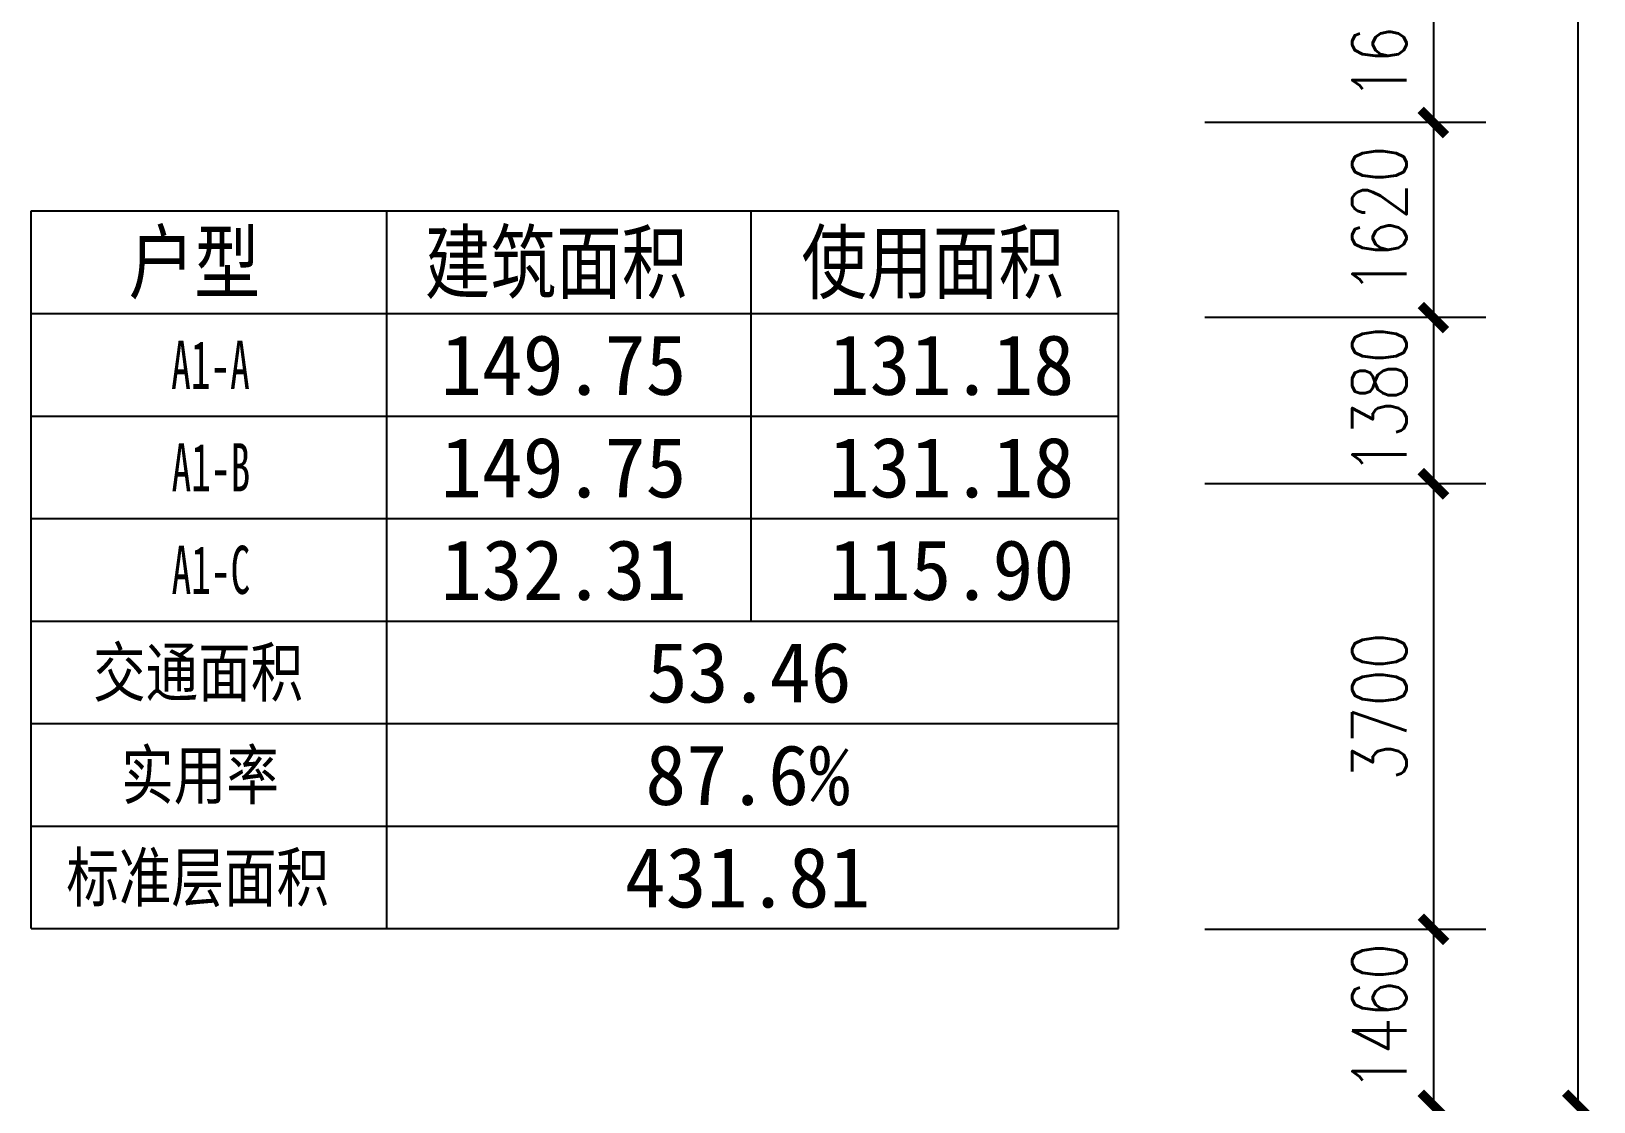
# Model space of a CAD drawing. Header units: millimetres. Extents: x 700 to 40890, y 496 to 41608.
# Drawn here: x 27441 to 40422, y 15697 to 24587 of the extents above; entities that cross this region are included whole.
import ezdxf

# ---------------------------------------------------------------- set-up
doc = ezdxf.new("R2010")
doc.units = ezdxf.units.MM
doc.layers.add('AXIS', color=3, linetype='Continuous')
doc.layers.add('PUB_TEXT', color=7, linetype='Continuous')
doc.styles.add('-黑体', font='simhei.ttf')
doc.styles.add('DIM_FONT', font='SIMPLEX.shx', dxfattribs={"width": 0.8})
doc.dimstyles.new('AXIS150', dxfattribs={"dimscale": 1.5, "dimtxt": 300, "dimasz": 1, "dimexe": 250, "dimexo": 300, "dimgap": 150, "dimtad": 1, "dimdec": 0, "dimzin": 0, "dimdsep": 46, "dimtxsty": 'DIM_FONT', "dimblk": '_DIMX', "dimcen": 0, "dimse1": 1, "dimse2": 1, "dimclrt": 7, "dimadec": 0, "dimazin": 0, "dimtfac": 1, "dimtdec": 0, "dimtix": 1, "dimtmove": 2, "dimatfit": 3, "dimldrblk": '_DIMX', "dimfxl": 1, "dimtolj": 1, "dimtzin": 0, "dimarcsym": 0})

# ---------------------------------------------------------------- blocks, each defined once
blk = doc.blocks.new('_DIMX')
at = {"const_width": 50}
blk.add_lwpolyline([(-70, -70), (70, 70)], dxfattribs=at)
blk = doc.blocks.new('*D94')
at = {"layer": 'AXIS', "color": 0, "lineweight": -2, "transparency": 16777216}
for p, q in [((39090, 25430), (39090, 25432)), ((39090, 25429), (39090, 23829)), ((39090, 23827), (39090, 23826))]:
    blk.add_line(p, q, dxfattribs=at)
at = {"layer": 'DEFPOINTS', "color": 0, "transparency": 16777216}
for p in [(37191, 25429), (37191, 23829), (39090, 23829)]:
    blk.add_point(p, dxfattribs=at)
at = {"layer": 'AXIS', "color": 0, "lineweight": -2, "transparency": 16777216, "xscale": 1.5, "yscale": 1.5, "zscale": 1.5}
for p, rotation in [((39090, 25429), 270), ((39090, 23829), 90)]:
    blk.add_blockref('_DIMX', p, dxfattribs=dict(at, rotation=rotation))
at = {"layer": 'AXIS', "color": 7, "transparency": 16777216, "insert": (38640, 24629), "char_height": 450, "attachment_point": 5, "rotation": 90, "style": 'DIM_FONT'}
blk.add_mtext('\\A1;1600', dxfattribs=at)
blk = doc.blocks.new('*D95')
at = {"layer": 'AXIS', "color": 0, "lineweight": -2, "transparency": 16777216}
for p, q in [((39090, 23830), (39090, 23832)), ((39090, 23829), (39090, 22209)), ((39090, 22207), (39090, 22206))]:
    blk.add_line(p, q, dxfattribs=at)
at = {"layer": 'DEFPOINTS', "color": 0, "transparency": 16777216}
for p in [(37191, 23829), (37191, 22209), (39090, 22209)]:
    blk.add_point(p, dxfattribs=at)
at = {"layer": 'AXIS', "color": 0, "lineweight": -2, "transparency": 16777216, "xscale": 1.5, "yscale": 1.5, "zscale": 1.5}
for p, rotation in [((39090, 23829), 270), ((39090, 22209), 90)]:
    blk.add_blockref('_DIMX', p, dxfattribs=dict(at, rotation=rotation))
at = {"layer": 'AXIS', "color": 7, "transparency": 16777216, "insert": (38640, 23019), "char_height": 450, "attachment_point": 5, "rotation": 90, "style": 'DIM_FONT'}
blk.add_mtext('\\A1;1620', dxfattribs=at)
blk = doc.blocks.new('*D96')
at = {"layer": 'AXIS', "color": 0, "lineweight": -2, "transparency": 16777216}
for p, q in [((39090, 22210), (39090, 22212)), ((39090, 22209), (39090, 20829)), ((39090, 20827), (39090, 20826))]:
    blk.add_line(p, q, dxfattribs=at)
at = {"layer": 'DEFPOINTS', "color": 0, "transparency": 16777216}
for p in [(37191, 22209), (37191, 20829), (39090, 20829)]:
    blk.add_point(p, dxfattribs=at)
at = {"layer": 'AXIS', "color": 0, "lineweight": -2, "transparency": 16777216, "xscale": 1.5, "yscale": 1.5, "zscale": 1.5}
for p, rotation in [((39090, 22209), 270), ((39090, 20829), 90)]:
    blk.add_blockref('_DIMX', p, dxfattribs=dict(at, rotation=rotation))
at = {"layer": 'AXIS', "color": 7, "transparency": 16777216, "insert": (38640, 21519), "char_height": 450, "attachment_point": 5, "rotation": 90, "style": 'DIM_FONT'}
blk.add_mtext('\\A1;1380', dxfattribs=at)
blk = doc.blocks.new('*D97')
at = {"layer": 'AXIS', "color": 0, "lineweight": -2, "transparency": 16777216}
blk.add_line((39090, 20827), (39090, 17130), dxfattribs=at)
at = {"layer": 'DEFPOINTS', "color": 0, "transparency": 16777216}
for p in [(37191, 20829), (37191, 17129), (39090, 17129)]:
    blk.add_point(p, dxfattribs=at)
at = {"layer": 'AXIS', "color": 0, "lineweight": -2, "transparency": 16777216, "xscale": 1.5, "yscale": 1.5, "zscale": 1.5}
for p, rotation in [((39090, 20829), 90), ((39090, 17129), 270)]:
    blk.add_blockref('_DIMX', p, dxfattribs=dict(at, rotation=rotation))
at = {"layer": 'AXIS', "color": 7, "transparency": 16777216, "insert": (38640, 18979), "char_height": 450, "attachment_point": 5, "rotation": 90, "style": 'DIM_FONT'}
blk.add_mtext('\\A1;3700', dxfattribs=at)
blk = doc.blocks.new('*D77')
at = {"layer": 'AXIS', "color": 0, "lineweight": -2, "transparency": 16777216}
for p, q in [((39090, 17130), (39090, 17132)), ((39090, 17129), (39090, 15667)), ((39090, 15666), (39090, 15664))]:
    blk.add_line(p, q, dxfattribs=at)
at = {"layer": 'DEFPOINTS', "color": 0, "transparency": 16777216}
for p in [(37191, 17129), (37191, 15667), (39090, 15667)]:
    blk.add_point(p, dxfattribs=at)
at = {"layer": 'AXIS', "color": 0, "lineweight": -2, "transparency": 16777216, "xscale": 1.5, "yscale": 1.5, "zscale": 1.5}
for p, rotation in [((39090, 17129), 270), ((39090, 15667), 90)]:
    blk.add_blockref('_DIMX', p, dxfattribs=dict(at, rotation=rotation))
at = {"layer": 'AXIS', "color": 7, "transparency": 16777216, "insert": (38640, 16398), "char_height": 450, "attachment_point": 5, "rotation": 90, "style": 'DIM_FONT'}
blk.add_mtext('\\A1;1460', dxfattribs=at)
blk = doc.blocks.new('*D78')
at = {"layer": 'AXIS', "color": 0, "lineweight": -2, "transparency": 16777216}
blk.add_line((40290, 36177), (40290, 15669), dxfattribs=at)
at = {"layer": 'DEFPOINTS', "color": 0, "transparency": 16777216}
for p in [(37191, 36179), (37191, 15667), (40290, 15667)]:
    blk.add_point(p, dxfattribs=at)
at = {"layer": 'AXIS', "color": 0, "lineweight": -2, "transparency": 16777216, "xscale": 1.5, "yscale": 1.5, "zscale": 1.5}
for p, rotation in [((40290, 36179), 90), ((40290, 15667), 270)]:
    blk.add_blockref('_DIMX', p, dxfattribs=dict(at, rotation=rotation))
at = {"layer": 'AXIS', "color": 7, "transparency": 16777216, "insert": (39840, 25923), "char_height": 450, "attachment_point": 5, "rotation": 90, "style": 'DIM_FONT'}
blk.add_mtext('\\A1;21760', dxfattribs=at)

msp = doc.modelspace()

# ---------------------------------------------------------------- linework, layer by layer
at = {"layer": 'AXIS'}
for p, q in [((39525.7, 23828.8), (37191.2, 23828.8)), ((39525.7, 22208.8), (37191.2, 22208.8)), ((39525.7, 20828.8), (37191.2, 20828.8)), ((39525.7, 17128.8), (37191.2, 17128.8))]:
    msp.add_line(p, q, dxfattribs=at)
at = {"layer": 'PUB_TEXT'}
for p, q in [((27441.3, 23094.1), (36474.7, 23094.1)), ((27441.3, 17135), (27441.3, 23094.1)), ((27441.3, 23094.1), (36474.7, 23094.1)), ((30395.7, 17135), (30395.7, 23094.1)), ((33422.3, 19688.9), (33422.3, 23094.1)), ((36474.7, 17135), (36474.7, 23094.1)), ((27441.3, 22242.8), (36474.7, 22242.8)), ((27441.3, 22242.8), (36474.7, 22242.8)), ((27441.3, 21391.5), (36474.7, 21391.5)), ((27441.3, 20540.2), (36474.7, 20540.2)), ((27441.3, 20540.2), (36474.7, 20540.2)), ((27441.3, 19688.9), (36474.7, 19688.9)), ((27441.3, 18837.6), (36474.7, 18837.6)), ((27441.3, 17986.3), (36474.7, 17986.3)), ((27441.3, 17135), (36474.7, 17135))]:
    msp.add_line(p, q, dxfattribs=at)

# ---------------------------------------------------------------- texts
at = {"layer": 'PUB_TEXT', "style": '-黑体'}
for s, height, width, p in [('户型', 500, 0.8, (28250.7, 22418.5)), ('建筑面积', 500, 0.8, (30710.2, 22418.5)), ('使用面积', 500, 0.8, (33839.4, 22418.5)), ('A1-A', 400, 0.6, (28603.7, 21617.2)), ('A1-B', 400, 0.6, (28607.1, 20765.9)), ('A1-C', 400, 0.6, (28607.1, 19914.6)), ('交通面积', 400, 0.8, (27954.7, 19063.3)), ('实用率', 400, 0.8, (28188.8, 18211.9)), ('标准层面积', 400, 0.8, (27732.3, 17360.6))]:
    msp.add_text(s, height=height, dxfattribs=dict(at, width=width)).set_placement(p)
for s, p in [('149.75', (30844, 21567.2)), ('131.18', (34065.7, 21567.2)), ('149.75', (30844, 20715.9)), ('131.18', (34065.7, 20715.9)), ('132.31', (30844, 19864.6)), ('115.90', (34065.7, 19864.6)), ('53.46', (32555.2, 19013.3)), ('87.6%', (32542.5, 18161.9)), ('431.81', (32371.6, 17310.6))]:
    msp.add_text(s, height=500, dxfattribs=at).set_placement(p)

# ---------------------------------------------------------------- dimensions: what is measured, and where the dimension line sits
at = {"layer": 'AXIS'}
dim = msp.add_aligned_dim(p1=(37191.2, 36178.8), p2=(37191.2, 15667.5), distance=3099.1, text='21760', dimstyle='AXIS150', dxfattribs=at)
dim.commit()
dim.dimension.update_dxf_attribs({"geometry": '*D78', "text_midpoint": (39840.4, 25923.1)})
for base, p1, p2, picture, middle in [((39090.4, 23828.8), (37191.2, 25428.8), (37191.2, 23828.8), '*D94', (38640.4, 24628.8)), ((39090.4, 22208.8), (37191.2, 23828.8), (37191.2, 22208.8), '*D95', (38640.4, 23018.8)), ((39090.4, 20828.8), (37191.2, 22208.8), (37191.2, 20828.8), '*D96', (38640.4, 21518.8)), ((39090.4, 17128.8), (37191.2, 20828.8), (37191.2, 17128.8), '*D97', (38640.4, 18978.8))]:
    dim = msp.add_linear_dim(base=base, p1=p1, p2=p2, angle=90, dimstyle='AXIS150', dxfattribs=at)
    dim.commit()
    dim.dimension.update_dxf_attribs({"geometry": picture, "text_midpoint": middle})
dim = msp.add_linear_dim(base=(39090.4, 15667.5), p1=(37191.2, 17128.8), p2=(37191.2, 15667.5), angle=90, text='1460', dimstyle='AXIS150', dxfattribs=at)
dim.commit()
dim.dimension.update_dxf_attribs({"geometry": '*D77', "text_midpoint": (38640.4, 16398.1)})

doc.saveas('drawing.dxf')
